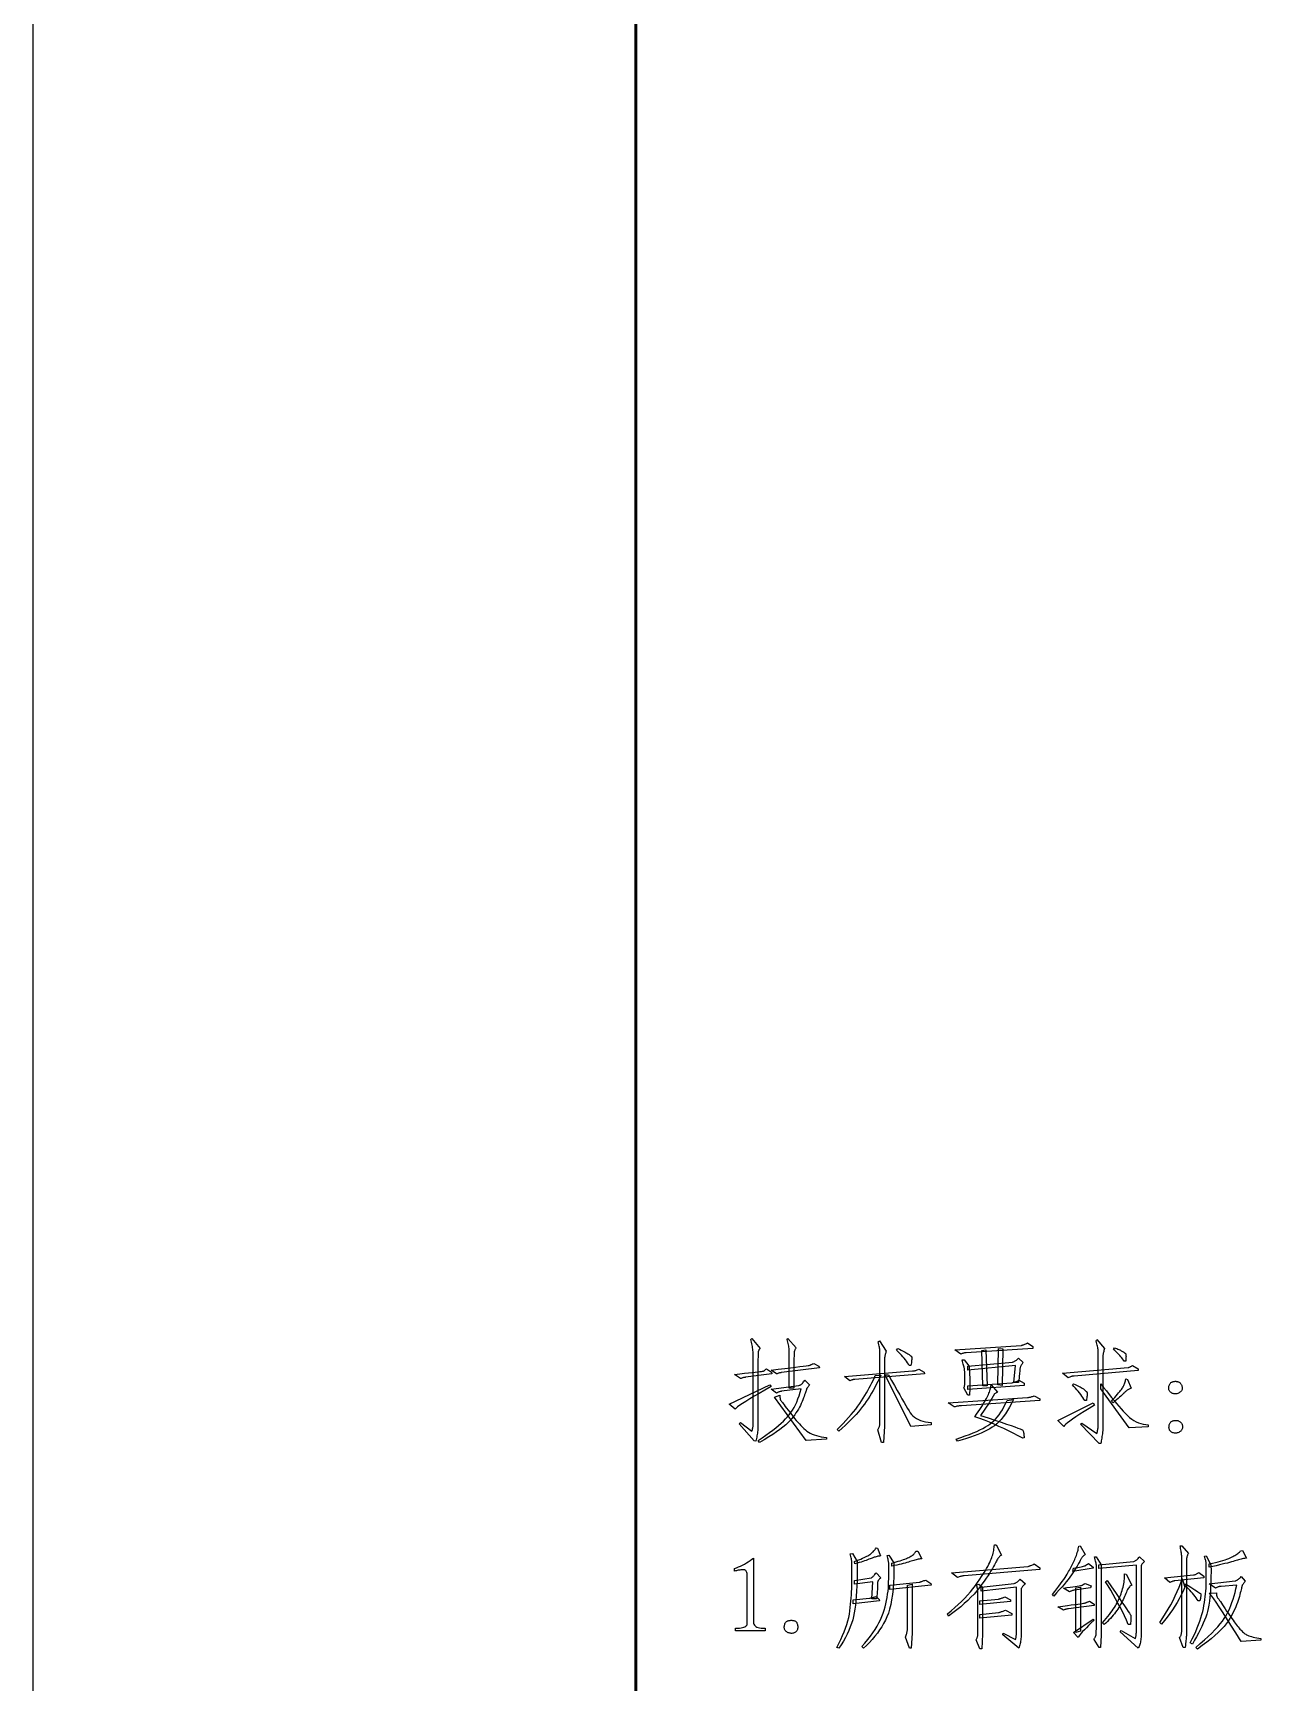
# Model space of a CAD drawing. Extents: x 0 to 420, y 0 to 297.
# Drawn here: x 0 to 50.9, y 66.5 to 134.9 of the extents above; entities that cross this region are included whole.
import ezdxf

# ---------------------------------------------------------------- set-up
doc = ezdxf.new("R2010")
doc.units = 0

msp = doc.modelspace()

# ---------------------------------------------------------------- linework, layer by layer
at = {"color": 7, "lineweight": 25}
msp.add_line((0, 297), (0, 0), dxfattribs=at)
at = {"color": 7, "lineweight": 50}
msp.add_line((25, 292), (25, 5), dxfattribs=at)
at = {"color": 7, "lineweight": 25}
for points in [[(29.29, 77.169), (29.342, 77.222), (29.817, 76.87), (29.827, 76.902), (29.836, 76.934), (29.844, 76.967), (29.851, 77), (29.857, 77.033), (29.861, 77.067), (29.865, 77.101), (29.868, 77.135), (29.869, 77.169), (29.87, 77.204), (29.87, 80.105), (29.866, 80.161), (29.86, 80.217), (29.853, 80.274), (29.844, 80.33), (29.835, 80.386), (29.823, 80.442), (29.811, 80.499), (29.797, 80.555), (29.781, 80.611), (29.764, 80.667), (29.817, 80.72), (30.151, 80.298), (30.138, 80.284), (30.125, 80.269), (30.114, 80.254), (30.105, 80.238), (30.096, 80.221), (30.089, 80.204), (30.083, 80.187), (30.078, 80.169), (30.074, 80.15), (30.072, 80.131), (30.07, 80.083), (30.069, 79.975), (30.067, 79.81), (30.066, 79.586), (30.065, 79.303), (30.065, 78.962), (30.064, 78.562), (30.063, 78.103), (30.063, 77.586), (30.063, 77.011), (30.059, 76.955), (30.054, 76.899), (30.048, 76.842), (30.041, 76.786), (30.032, 76.73), (30.023, 76.674), (30.013, 76.617), (30.001, 76.561), (29.989, 76.505), (29.975, 76.449), (29.905, 76.466)], [(31.364, 78.646), (31.364, 80.158), (31.363, 80.204), (31.36, 80.251), (31.356, 80.299), (31.35, 80.349), (31.342, 80.399), (31.332, 80.451), (31.321, 80.503), (31.308, 80.557), (31.293, 80.612), (31.276, 80.667), (31.311, 80.72), (31.645, 80.333), (31.632, 80.309), (31.62, 80.287), (31.609, 80.265), (31.599, 80.245), (31.59, 80.226), (31.583, 80.208), (31.577, 80.191), (31.572, 80.176), (31.568, 80.162), (31.566, 80.149), (31.564, 80.123), (31.563, 80.069), (31.562, 79.988), (31.56, 79.879), (31.559, 79.742), (31.559, 79.578), (31.558, 79.386), (31.558, 79.167), (31.557, 78.92), (31.557, 78.646)], [(35.126, 78.716), (35.126, 78.974), (35.126, 79.207), (35.126, 79.414), (35.126, 79.596), (35.126, 79.753), (35.126, 79.885), (35.126, 79.991), (35.126, 80.072), (35.126, 80.127), (35.126, 80.158), (35.125, 80.178), (35.123, 80.203), (35.119, 80.232), (35.114, 80.267), (35.108, 80.307), (35.1, 80.352), (35.091, 80.401), (35.081, 80.456), (35.069, 80.515), (35.055, 80.579), (35.108, 80.615), (35.389, 80.193), (35.376, 80.155), (35.364, 80.119), (35.353, 80.085), (35.344, 80.053), (35.337, 80.023), (35.33, 79.995), (35.325, 79.969), (35.322, 79.945), (35.32, 79.923), (35.319, 79.903), (35.319, 79.857), (35.319, 79.759), (35.319, 79.608), (35.319, 79.405), (35.319, 79.149), (35.319, 78.841), (35.319, 78.48), (35.319, 78.066), (35.319, 77.6), (35.319, 77.081), (35.266, 76.396), (35.196, 76.396), (35.038, 76.923), (35.054, 76.951), (35.069, 76.98), (35.083, 77.008), (35.094, 77.037), (35.104, 77.066), (35.112, 77.095), (35.118, 77.124), (35.122, 77.154), (35.125, 77.183), (35.126, 77.213), (35.126, 77.255), (35.126, 77.321), (35.126, 77.411), (35.126, 77.525), (35.126, 77.664), (35.126, 77.826), (35.126, 78.012), (35.126, 78.223), (35.126, 78.457)], [(35.811, 80.228), (35.864, 80.298), (35.935, 80.264), (36.001, 80.232), (36.061, 80.202), (36.116, 80.174), (36.165, 80.149), (36.209, 80.125), (36.247, 80.104), (36.28, 80.084), (36.308, 80.067), (36.33, 80.052), (36.348, 80.038), (36.365, 80.025), (36.381, 80.013), (36.394, 80.001), (36.407, 79.991), (36.417, 79.98), (36.426, 79.971), (36.434, 79.962), (36.44, 79.954), (36.444, 79.947), (36.447, 79.937), (36.448, 79.921), (36.448, 79.9), (36.447, 79.873), (36.444, 79.841), (36.44, 79.803), (36.434, 79.76), (36.427, 79.71), (36.419, 79.655), (36.409, 79.595), (36.339, 79.595), (36.308, 79.652), (36.272, 79.71), (36.232, 79.77), (36.187, 79.831), (36.136, 79.894), (36.081, 79.958), (36.021, 80.023), (35.956, 80.09), (35.886, 80.158)], [(40.979, 80.421), (40.994, 80.425), (41.012, 80.431), (41.032, 80.438), (41.055, 80.447), (41.08, 80.456), (41.108, 80.468), (41.138, 80.48), (41.17, 80.494), (41.205, 80.51), (41.243, 80.527), (41.471, 80.386), (41.471, 80.298), (38.694, 80.122), (38.679, 80.122), (38.663, 80.12), (38.645, 80.118), (38.627, 80.114), (38.606, 80.109), (38.584, 80.103), (38.561, 80.097), (38.537, 80.089), (38.51, 80.08), (38.483, 80.07), (38.237, 80.245)], [(39.52, 80.245), (39.573, 78.751), (39.397, 78.751), (39.344, 80.21)], [(40.012, 78.786), (40.048, 80.298), (40.223, 80.281), (40.188, 78.769)], [(43.44, 77.152), (43.493, 77.204), (44.126, 76.765), (44.136, 76.807), (44.145, 76.849), (44.153, 76.89), (44.159, 76.931), (44.165, 76.971), (44.17, 77.012), (44.174, 77.052), (44.176, 77.091), (44.178, 77.13), (44.178, 77.169), (44.178, 80.158), (44.178, 80.187), (44.175, 80.221), (44.17, 80.258), (44.164, 80.298), (44.156, 80.342), (44.147, 80.39), (44.135, 80.441), (44.122, 80.495), (44.107, 80.553), (44.09, 80.615), (44.126, 80.667), (44.442, 80.298), (44.429, 80.254), (44.417, 80.213), (44.406, 80.174), (44.397, 80.139), (44.389, 80.107), (44.383, 80.078), (44.378, 80.051), (44.375, 80.028), (44.372, 80.008), (44.372, 79.991), (44.372, 79.946), (44.372, 79.844), (44.372, 79.684), (44.372, 79.467), (44.372, 79.193), (44.372, 78.861), (44.372, 78.472), (44.372, 78.025), (44.372, 77.52), (44.372, 76.958), (44.365, 76.892), (44.357, 76.828), (44.349, 76.764), (44.341, 76.702), (44.332, 76.642), (44.323, 76.583), (44.314, 76.525), (44.304, 76.469), (44.294, 76.414), (44.284, 76.361), (44.214, 76.361)], [(45.251, 79.771), (45.221, 79.817), (45.188, 79.864), (45.152, 79.911), (45.113, 79.959), (45.07, 80.008), (45.025, 80.058), (44.976, 80.108), (44.924, 80.159), (44.869, 80.211), (44.811, 80.263), (44.846, 80.333), (44.897, 80.313), (44.945, 80.293), (44.99, 80.274), (45.031, 80.256), (45.068, 80.239), (45.103, 80.223), (45.134, 80.207), (45.161, 80.193), (45.186, 80.179), (45.207, 80.166), (45.225, 80.154), (45.242, 80.143), (45.258, 80.132), (45.271, 80.121), (45.284, 80.111), (45.294, 80.102), (45.303, 80.093), (45.311, 80.085), (45.317, 80.077), (45.321, 80.07), (45.324, 80.06), (45.327, 80.046), (45.328, 80.028), (45.329, 80.005), (45.33, 79.977), (45.329, 79.945), (45.328, 79.908), (45.327, 79.867), (45.324, 79.821), (45.321, 79.771)], [(29.096, 79.226), (29.311, 79.249), (29.503, 79.271), (29.675, 79.289), (29.825, 79.306), (29.953, 79.32), (30.06, 79.332), (30.146, 79.342), (30.21, 79.35), (30.253, 79.355), (30.274, 79.358), (30.285, 79.36), (30.297, 79.364), (30.309, 79.37), (30.322, 79.377), (30.336, 79.386), (30.35, 79.397), (30.365, 79.409), (30.381, 79.422), (30.397, 79.438), (30.415, 79.454), (30.626, 79.314), (30.643, 79.243), (29.553, 79.103), (29.539, 79.102), (29.522, 79.101), (29.505, 79.098), (29.486, 79.094), (29.465, 79.09), (29.444, 79.084), (29.42, 79.077), (29.396, 79.069), (29.37, 79.06), (29.342, 79.05)], [(30.608, 79.402), (30.909, 79.438), (31.179, 79.472), (31.417, 79.501), (31.625, 79.527), (31.801, 79.549), (31.946, 79.567), (32.061, 79.582), (32.144, 79.593), (32.196, 79.6), (32.216, 79.604), (32.223, 79.606), (32.232, 79.61), (32.243, 79.615), (32.256, 79.621), (32.271, 79.628), (32.289, 79.637), (32.309, 79.646), (32.332, 79.657), (32.356, 79.669), (32.383, 79.683), (32.594, 79.56), (32.612, 79.49), (31.048, 79.296), (31.033, 79.296), (31.017, 79.294), (30.999, 79.291), (30.98, 79.288), (30.96, 79.283), (30.938, 79.277), (30.915, 79.27), (30.89, 79.262), (30.864, 79.253), (30.837, 79.243)], [(36.954, 79.314), (36.971, 79.243), (34.089, 79.015), (34.074, 79.014), (34.058, 79.013), (34.04, 79.01), (34.021, 79.007), (34.001, 79.002), (33.979, 78.996), (33.956, 78.989), (33.931, 78.981), (33.905, 78.972), (33.878, 78.962), (33.649, 79.138), (36.479, 79.367), (36.494, 79.367), (36.512, 79.369), (36.532, 79.373), (36.555, 79.378), (36.58, 79.384), (36.608, 79.392), (36.638, 79.401), (36.67, 79.412), (36.705, 79.423), (36.743, 79.437)], [(38.835, 78.365), (38.764, 78.365), (38.606, 78.663), (38.616, 78.691), (38.625, 78.718), (38.632, 78.743), (38.638, 78.767), (38.643, 78.791), (38.647, 78.813), (38.65, 78.834), (38.651, 78.855), (38.651, 78.874), (38.65, 78.892), (38.648, 78.911), (38.647, 78.932), (38.646, 78.955), (38.644, 78.98), (38.643, 79.008), (38.643, 79.038), (38.642, 79.071), (38.642, 79.106), (38.641, 79.143), (38.641, 79.182), (38.641, 79.221), (38.641, 79.257), (38.64, 79.29), (38.64, 79.32), (38.639, 79.347), (38.638, 79.371), (38.637, 79.392), (38.636, 79.41), (38.634, 79.425), (38.632, 79.437), (38.63, 79.45), (38.626, 79.469), (38.62, 79.494), (38.613, 79.524), (38.604, 79.56), (38.593, 79.601), (38.581, 79.648), (38.568, 79.701), (38.553, 79.76), (38.536, 79.824), (38.624, 79.824), (38.817, 79.577), (38.82, 79.543), (38.823, 79.512), (38.826, 79.482), (38.828, 79.455), (38.83, 79.43), (38.832, 79.408), (38.833, 79.387), (38.834, 79.369), (38.834, 79.354), (38.835, 79.34), (38.835, 79.326), (38.835, 79.31), (38.836, 79.29), (38.837, 79.267), (38.839, 79.241), (38.841, 79.213), (38.843, 79.181), (38.846, 79.146), (38.849, 79.108), (38.852, 79.068), (38.855, 79.023), (38.857, 78.972), (38.858, 78.916), (38.858, 78.854), (38.857, 78.786), (38.854, 78.713), (38.851, 78.635), (38.847, 78.55), (38.841, 78.46)], [(40.628, 79.736), (40.646, 79.74), (40.666, 79.748), (40.687, 79.757), (40.709, 79.769), (40.733, 79.784), (40.758, 79.801), (40.785, 79.821), (40.813, 79.843), (40.843, 79.867), (40.874, 79.894), (41.067, 79.718), (41.044, 79.687), (41.022, 79.658), (41.004, 79.63), (40.987, 79.604), (40.973, 79.58), (40.961, 79.557), (40.951, 79.535), (40.943, 79.516), (40.938, 79.497), (40.935, 79.481), (40.933, 79.461), (40.93, 79.432), (40.926, 79.395), (40.921, 79.349), (40.915, 79.294), (40.909, 79.231), (40.901, 79.159), (40.893, 79.079), (40.884, 78.99), (40.874, 78.892), (40.68, 78.892), (40.751, 79.595), (38.764, 79.402), (38.764, 79.56)], [(42.93, 79.085), (42.702, 79.279), (45.426, 79.507), (45.438, 79.511), (45.45, 79.516), (45.464, 79.522), (45.48, 79.53), (45.497, 79.538), (45.515, 79.547), (45.535, 79.558), (45.556, 79.569), (45.578, 79.581), (45.602, 79.595), (45.831, 79.454), (45.831, 79.384), (43.176, 79.156), (43.161, 79.155), (43.144, 79.153), (43.125, 79.149), (43.103, 79.144), (43.08, 79.138), (43.054, 79.13), (43.026, 79.121), (42.996, 79.111), (42.964, 79.099)], [(29.114, 77.784), (28.868, 77.995), (30.555, 78.786), (30.608, 78.716), (30.353, 78.571), (30.121, 78.437), (29.913, 78.315), (29.728, 78.204), (29.567, 78.105), (29.429, 78.018), (29.315, 77.942), (29.224, 77.878), (29.157, 77.825)], [(31.926, 78.171), (31.897, 78.094), (31.863, 78.016), (31.826, 77.938), (31.786, 77.86), (31.742, 77.782), (31.694, 77.704), (31.643, 77.625), (31.589, 77.547), (31.531, 77.468), (31.469, 77.389), (31.399, 77.308), (31.315, 77.223), (31.216, 77.133), (31.104, 77.04), (30.977, 76.943), (30.837, 76.842), (30.682, 76.736), (30.513, 76.627), (30.33, 76.513), (30.133, 76.396), (30.081, 76.484), (30.245, 76.595), (30.399, 76.703), (30.544, 76.808), (30.68, 76.91), (30.806, 77.009), (30.922, 77.105), (31.029, 77.198), (31.127, 77.288), (31.215, 77.375), (31.294, 77.459), (31.366, 77.545), (31.434, 77.638), (31.499, 77.738), (31.561, 77.845), (31.619, 77.958), (31.673, 78.078), (31.724, 78.206), (31.772, 78.34), (31.816, 78.48), (31.856, 78.628), (31.048, 78.523), (31.026, 78.519), (31.005, 78.514), (30.984, 78.509), (30.963, 78.503), (30.942, 78.496), (30.921, 78.489), (30.9, 78.481), (30.879, 78.472), (30.858, 78.463), (30.837, 78.452), (30.608, 78.611), (31.768, 78.769), (31.79, 78.774), (31.812, 78.783), (31.835, 78.795), (31.858, 78.811), (31.882, 78.83), (31.907, 78.853), (31.933, 78.88), (31.959, 78.909), (31.987, 78.943), (32.014, 78.98), (32.208, 78.786), (32.184, 78.759), (32.163, 78.734), (32.144, 78.711), (32.128, 78.689), (32.113, 78.67), (32.101, 78.652), (32.091, 78.637), (32.084, 78.623), (32.079, 78.612), (32.076, 78.602), (32.073, 78.59), (32.067, 78.571), (32.059, 78.545), (32.048, 78.512), (32.034, 78.472), (32.018, 78.426), (31.999, 78.372), (31.977, 78.312), (31.953, 78.245)], [(35.161, 79.191), (35.1, 79.059), (35.038, 78.929), (34.974, 78.803), (34.909, 78.679), (34.842, 78.558), (34.774, 78.44), (34.704, 78.324), (34.632, 78.212), (34.559, 78.102), (34.484, 77.995), (34.405, 77.889), (34.321, 77.782), (34.23, 77.673), (34.132, 77.562), (34.029, 77.45), (33.92, 77.337), (33.804, 77.223), (33.682, 77.107), (33.555, 76.989), (33.421, 76.87), (33.35, 76.941), (33.477, 77.066), (33.599, 77.191), (33.714, 77.313), (33.824, 77.434), (33.928, 77.554), (34.026, 77.672), (34.119, 77.788), (34.205, 77.903), (34.286, 78.016), (34.361, 78.127), (34.432, 78.237), (34.499, 78.346), (34.564, 78.454), (34.625, 78.56), (34.684, 78.666), (34.74, 78.77), (34.792, 78.872), (34.842, 78.974), (34.889, 79.074), (34.932, 79.173)], [(37.253, 77.222), (37.253, 77.134), (36.409, 77.064), (35.337, 79.208), (35.477, 79.208), (35.606, 78.974), (35.727, 78.757), (35.839, 78.557), (35.943, 78.374), (36.038, 78.209), (36.124, 78.06), (36.201, 77.928), (36.27, 77.813), (36.331, 77.716), (36.382, 77.635), (36.434, 77.566), (36.493, 77.503), (36.56, 77.447), (36.636, 77.396), (36.719, 77.352), (36.81, 77.313), (36.909, 77.281), (37.015, 77.255), (37.13, 77.236)], [(40.891, 78.98), (41.102, 78.857), (41.102, 78.769), (38.764, 78.593), (38.764, 78.751), (40.592, 78.874), (40.611, 78.879), (40.633, 78.884), (40.656, 78.891), (40.682, 78.9), (40.711, 78.909), (40.742, 78.921), (40.776, 78.933), (40.812, 78.947), (40.85, 78.963)], [(39.292, 77.521), (39.61, 77.417), (39.896, 77.323), (40.15, 77.238), (40.372, 77.164), (40.562, 77.099), (40.72, 77.044), (40.846, 76.999), (40.94, 76.964), (41.002, 76.939), (41.032, 76.923), (41.045, 76.91), (41.057, 76.893), (41.068, 76.871), (41.077, 76.844), (41.085, 76.813), (41.091, 76.778), (41.096, 76.737), (41.099, 76.693), (41.102, 76.643), (41.102, 76.589), (41.049, 76.572), (40.852, 76.679), (40.655, 76.782), (40.457, 76.881), (40.259, 76.977), (40.061, 77.068), (39.862, 77.156), (39.663, 77.24), (39.463, 77.32), (39.263, 77.396), (39.063, 77.468), (39.135, 77.571), (39.202, 77.669), (39.264, 77.762), (39.322, 77.851), (39.375, 77.934), (39.424, 78.012), (39.468, 78.086), (39.508, 78.154), (39.542, 78.218), (39.573, 78.277), (39.6, 78.332), (39.624, 78.387), (39.646, 78.441), (39.666, 78.493), (39.683, 78.545), (39.697, 78.595), (39.709, 78.645), (39.719, 78.693), (39.726, 78.74), (39.731, 78.786), (39.995, 78.488), (39.872, 78.417), (39.818, 78.323), (39.764, 78.23), (39.709, 78.137), (39.652, 78.046), (39.595, 77.956), (39.536, 77.867), (39.477, 77.779), (39.416, 77.692), (39.354, 77.606)], [(43.59, 78.602), (43.608, 78.586), (43.625, 78.572), (43.641, 78.558), (43.656, 78.544), (43.669, 78.532), (43.68, 78.52), (43.69, 78.508), (43.699, 78.498), (43.707, 78.488), (43.713, 78.479), (43.717, 78.467), (43.72, 78.451), (43.721, 78.43), (43.721, 78.403), (43.719, 78.371), (43.716, 78.334), (43.711, 78.292), (43.704, 78.245), (43.696, 78.193), (43.686, 78.136), (43.616, 78.136), (43.579, 78.199), (43.539, 78.263), (43.496, 78.327), (43.45, 78.392), (43.401, 78.457), (43.348, 78.522), (43.292, 78.588), (43.233, 78.654), (43.171, 78.72), (43.106, 78.786), (43.159, 78.839), (43.223, 78.808), (43.283, 78.779), (43.338, 78.751), (43.388, 78.725), (43.434, 78.701), (43.474, 78.678), (43.51, 78.656), (43.541, 78.637), (43.568, 78.618)], [(44.284, 78.839), (44.402, 78.684), (44.516, 78.536), (44.627, 78.395), (44.734, 78.261), (44.838, 78.134), (44.938, 78.013), (45.034, 77.9), (45.128, 77.793), (45.217, 77.693), (45.303, 77.6), (45.389, 77.515), (45.476, 77.438), (45.566, 77.37), (45.658, 77.31), (45.752, 77.259), (45.848, 77.217), (45.946, 77.183), (46.046, 77.158), (46.148, 77.142), (46.253, 77.134), (46.253, 77.046), (45.462, 77.011), (44.284, 78.628)], [(44.794, 78.048), (44.723, 78.118), (44.794, 78.197), (44.86, 78.27), (44.92, 78.338), (44.975, 78.401), (45.024, 78.459), (45.068, 78.512), (45.107, 78.56), (45.14, 78.602), (45.167, 78.64), (45.189, 78.672), (45.208, 78.703), (45.225, 78.734), (45.242, 78.767), (45.257, 78.802), (45.27, 78.837), (45.283, 78.874), (45.294, 78.911), (45.304, 78.951), (45.313, 78.991), (45.321, 79.033), (45.391, 79.015), (45.549, 78.646), (45.518, 78.635), (45.488, 78.623), (45.459, 78.609), (45.431, 78.595), (45.404, 78.58), (45.379, 78.564), (45.354, 78.546), (45.33, 78.528), (45.307, 78.508), (45.286, 78.488), (45.262, 78.464), (45.232, 78.436), (45.197, 78.404), (45.156, 78.367), (45.11, 78.325), (45.058, 78.279), (45, 78.228), (44.937, 78.173), (44.868, 78.113)], [(47.263, 78.918), (47.29, 78.926), (47.315, 78.932), (47.341, 78.936), (47.366, 78.938), (47.391, 78.938), (47.415, 78.936), (47.439, 78.932), (47.463, 78.927), (47.486, 78.919), (47.509, 78.909), (47.531, 78.898), (47.552, 78.885), (47.571, 78.869), (47.588, 78.852), (47.604, 78.833), (47.618, 78.811), (47.631, 78.788), (47.642, 78.763), (47.651, 78.736), (47.659, 78.707), (47.664, 78.678), (47.665, 78.65), (47.663, 78.622), (47.656, 78.596), (47.646, 78.571), (47.631, 78.547), (47.613, 78.524), (47.591, 78.502), (47.566, 78.481), (47.536, 78.461), (47.504, 78.444), (47.473, 78.43), (47.442, 78.42), (47.411, 78.413), (47.38, 78.411), (47.349, 78.412), (47.319, 78.416), (47.288, 78.425), (47.258, 78.437), (47.228, 78.452), (47.2, 78.471), (47.175, 78.491), (47.154, 78.512), (47.137, 78.535), (47.123, 78.56), (47.112, 78.586), (47.105, 78.614), (47.102, 78.644), (47.102, 78.675), (47.105, 78.707), (47.111, 78.739), (47.12, 78.769), (47.13, 78.796), (47.143, 78.821), (47.158, 78.844), (47.175, 78.863), (47.194, 78.881), (47.215, 78.896), (47.238, 78.908)], [(32.911, 76.607), (32.911, 76.536), (32.067, 76.484), (30.749, 78.277), (30.977, 78.365), (30.977, 78.331), (30.978, 78.3), (30.98, 78.272), (30.981, 78.246), (30.984, 78.224), (30.987, 78.204), (30.99, 78.187), (30.994, 78.173), (30.999, 78.162), (31.004, 78.154), (31.012, 78.142), (31.027, 78.122), (31.049, 78.094), (31.077, 78.057), (31.111, 78.011), (31.152, 77.956), (31.2, 77.893), (31.254, 77.822), (31.314, 77.742), (31.382, 77.653), (31.451, 77.562), (31.52, 77.474), (31.588, 77.391), (31.654, 77.312), (31.72, 77.237), (31.784, 77.166), (31.848, 77.1), (31.91, 77.037), (31.972, 76.978), (32.032, 76.923), (32.094, 76.873), (32.163, 76.826), (32.237, 76.784), (32.316, 76.746), (32.401, 76.712), (32.492, 76.683), (32.588, 76.657), (32.69, 76.636), (32.798, 76.619)], [(41.524, 78.329), (41.753, 78.206), (41.753, 78.136), (38.501, 77.925), (38.482, 77.925), (38.461, 77.923), (38.437, 77.92), (38.411, 77.917), (38.382, 77.912), (38.351, 77.906), (38.317, 77.899), (38.281, 77.891), (38.243, 77.882), (38.202, 77.872), (37.956, 78.048), (41.243, 78.259), (41.265, 78.263), (41.288, 78.268), (41.312, 78.273), (41.338, 78.279), (41.366, 78.285), (41.395, 78.293), (41.425, 78.301), (41.457, 78.31), (41.49, 78.319)], [(39.784, 77.029), (39.684, 76.969), (39.574, 76.91), (39.455, 76.851), (39.325, 76.792), (39.186, 76.734), (39.037, 76.676), (38.878, 76.619), (38.709, 76.562), (38.531, 76.505), (38.342, 76.449), (38.29, 76.536), (38.484, 76.603), (38.666, 76.668), (38.836, 76.733), (38.994, 76.797), (39.14, 76.859), (39.274, 76.921), (39.395, 76.982), (39.505, 77.043), (39.602, 77.102), (39.687, 77.16), (39.765, 77.222), (39.842, 77.292), (39.917, 77.37), (39.991, 77.456), (40.063, 77.549), (40.133, 77.651), (40.202, 77.76), (40.269, 77.878), (40.335, 78.003), (40.399, 78.136), (40.663, 78.189), (40.581, 78.022), (40.498, 77.867), (40.414, 77.723), (40.328, 77.59), (40.241, 77.468), (40.152, 77.358), (40.062, 77.259), (39.971, 77.171), (39.878, 77.094)], [(44.02, 77.943), (43.796, 77.807), (43.593, 77.683), (43.412, 77.568), (43.252, 77.465), (43.115, 77.371), (42.999, 77.289), (42.905, 77.217), (42.833, 77.155), (42.783, 77.104), (42.755, 77.064), (42.508, 77.31), (43.967, 78.048)], [(47.246, 76.818), (47.218, 76.833), (47.193, 76.85), (47.171, 76.869), (47.153, 76.891), (47.138, 76.914), (47.127, 76.94), (47.118, 76.968), (47.114, 76.998), (47.112, 77.03), (47.114, 77.064), (47.119, 77.098), (47.126, 77.129), (47.135, 77.158), (47.146, 77.185), (47.16, 77.209), (47.176, 77.23), (47.195, 77.25), (47.215, 77.266), (47.238, 77.281), (47.263, 77.292), (47.29, 77.302), (47.316, 77.309), (47.342, 77.314), (47.369, 77.316), (47.395, 77.316), (47.422, 77.314), (47.448, 77.31), (47.474, 77.304), (47.501, 77.295), (47.527, 77.284), (47.552, 77.27), (47.575, 77.255), (47.596, 77.239), (47.614, 77.22), (47.63, 77.2), (47.644, 77.178), (47.656, 77.154), (47.665, 77.129), (47.672, 77.102), (47.676, 77.073), (47.678, 77.043), (47.677, 77.015), (47.672, 76.988), (47.664, 76.963), (47.652, 76.939), (47.637, 76.915), (47.619, 76.894), (47.598, 76.873), (47.573, 76.853), (47.545, 76.835), (47.515, 76.819), (47.485, 76.806), (47.455, 76.797), (47.425, 76.79), (47.395, 76.787), (47.365, 76.787), (47.335, 76.79), (47.306, 76.796), (47.276, 76.805)], [(34.704, 71.745), (34.735, 71.767), (34.765, 71.79), (34.794, 71.815), (34.822, 71.841), (34.849, 71.868), (34.875, 71.897), (34.899, 71.928), (34.923, 71.959), (34.946, 71.992), (34.967, 72.027), (35.02, 72.009), (35.143, 71.693), (35.111, 71.688), (35.077, 71.683), (35.043, 71.676), (35.007, 71.667), (34.97, 71.658), (34.931, 71.646), (34.892, 71.634), (34.851, 71.62), (34.809, 71.604), (34.765, 71.587), (34.719, 71.569), (34.668, 71.55), (34.612, 71.53), (34.552, 71.508), (34.486, 71.486), (34.416, 71.463), (34.341, 71.438), (34.262, 71.413), (34.178, 71.386), (34.089, 71.359), (34.071, 71.464), (34.163, 71.499), (34.248, 71.532), (34.327, 71.563), (34.4, 71.594), (34.466, 71.622), (34.527, 71.65), (34.58, 71.676), (34.628, 71.7), (34.669, 71.724)], [(35.618, 71.271), (35.618, 71.394), (35.71, 71.418), (35.798, 71.443), (35.88, 71.467), (35.958, 71.491), (36.031, 71.515), (36.099, 71.538), (36.162, 71.562), (36.22, 71.585), (36.273, 71.608), (36.321, 71.631), (36.365, 71.654), (36.406, 71.678), (36.444, 71.702), (36.478, 71.727), (36.51, 71.752), (36.538, 71.778), (36.563, 71.804), (36.585, 71.831), (36.604, 71.858), (36.62, 71.886), (36.69, 71.886), (36.866, 71.57), (36.83, 71.569), (36.792, 71.566), (36.752, 71.561), (36.711, 71.554), (36.668, 71.545), (36.623, 71.535), (36.577, 71.522), (36.528, 71.508), (36.478, 71.491), (36.426, 71.473), (36.371, 71.454), (36.31, 71.434), (36.243, 71.414), (36.17, 71.394), (36.092, 71.374), (36.009, 71.354), (35.919, 71.333), (35.825, 71.313), (35.724, 71.292)], [(37.921, 69.284), (38.079, 69.415), (38.23, 69.545), (38.373, 69.675), (38.51, 69.806), (38.639, 69.937), (38.761, 70.068), (38.876, 70.199), (38.984, 70.331), (39.084, 70.462), (39.177, 70.594), (39.264, 70.722), (39.343, 70.844), (39.416, 70.958), (39.483, 71.065), (39.542, 71.165), (39.595, 71.258), (39.641, 71.345), (39.681, 71.424), (39.714, 71.496), (39.74, 71.561), (39.762, 71.622), (39.782, 71.683), (39.8, 71.743), (39.816, 71.803), (39.83, 71.862), (39.842, 71.92), (39.852, 71.979), (39.861, 72.036), (39.867, 72.093), (39.872, 72.15), (39.942, 72.15), (40.171, 71.728), (40.143, 71.712), (40.116, 71.693), (40.09, 71.671), (40.065, 71.646), (40.041, 71.618), (40.018, 71.587), (39.995, 71.552), (39.974, 71.514), (39.953, 71.473), (39.933, 71.429), (39.91, 71.379), (39.879, 71.319), (39.84, 71.251), (39.794, 71.173), (39.74, 71.086), (39.678, 70.99), (39.608, 70.885), (39.531, 70.771), (39.446, 70.647), (39.353, 70.515), (39.252, 70.378), (39.143, 70.243), (39.026, 70.108), (38.9, 69.975), (38.767, 69.843), (38.624, 69.711), (38.474, 69.581), (38.315, 69.452), (38.148, 69.324), (37.973, 69.197)], [(43.176, 71.069), (43.127, 70.99), (43.07, 70.906), (43.005, 70.816), (42.932, 70.72), (42.851, 70.618), (42.763, 70.511), (42.667, 70.397), (42.563, 70.278), (42.452, 70.153), (42.333, 70.023), (42.28, 70.093), (42.375, 70.216), (42.463, 70.331), (42.544, 70.44), (42.619, 70.54), (42.686, 70.634), (42.747, 70.72), (42.801, 70.798), (42.848, 70.869), (42.888, 70.933), (42.922, 70.99), (42.951, 71.043), (42.981, 71.096), (43.01, 71.15), (43.038, 71.205), (43.067, 71.26), (43.095, 71.315), (43.122, 71.372), (43.149, 71.428), (43.176, 71.486), (43.203, 71.543), (43.228, 71.601), (43.252, 71.658), (43.273, 71.715), (43.293, 71.771), (43.31, 71.827), (43.326, 71.882), (43.34, 71.936), (43.352, 71.99), (43.362, 72.044), (43.37, 72.097), (43.423, 72.115), (43.633, 71.745), (43.61, 71.728), (43.587, 71.71), (43.566, 71.691), (43.546, 71.672), (43.528, 71.653), (43.511, 71.634), (43.496, 71.614), (43.482, 71.594), (43.469, 71.573), (43.458, 71.552), (43.445, 71.528), (43.43, 71.499), (43.41, 71.464), (43.387, 71.424), (43.361, 71.378), (43.331, 71.327), (43.298, 71.271), (43.261, 71.209), (43.22, 71.142)], [(47.641, 68.546), (47.641, 69.119), (47.641, 69.633), (47.641, 70.09), (47.641, 70.49), (47.641, 70.831), (47.641, 71.115), (47.641, 71.342), (47.641, 71.511), (47.641, 71.622), (47.641, 71.675), (47.641, 71.702), (47.638, 71.732), (47.635, 71.766), (47.63, 71.804), (47.624, 71.846), (47.616, 71.892), (47.607, 71.942), (47.596, 71.996), (47.584, 72.053), (47.571, 72.115), (47.641, 72.115), (47.923, 71.798), (47.909, 71.777), (47.897, 71.756), (47.886, 71.736), (47.876, 71.715), (47.868, 71.695), (47.86, 71.675), (47.854, 71.655), (47.849, 71.635), (47.846, 71.615), (47.843, 71.596), (47.842, 71.563), (47.84, 71.502), (47.839, 71.414), (47.838, 71.298), (47.837, 71.154), (47.836, 70.983), (47.835, 70.785), (47.835, 70.558), (47.835, 70.304), (47.835, 70.023), (47.835, 69.741), (47.835, 69.487), (47.835, 69.259), (47.835, 69.059), (47.835, 68.887), (47.835, 68.741), (47.835, 68.623), (47.835, 68.532), (47.835, 68.468), (47.835, 68.432), (47.834, 68.406), (47.833, 68.374), (47.83, 68.336), (47.826, 68.291), (47.821, 68.241), (47.816, 68.184), (47.809, 68.121), (47.801, 68.052), (47.792, 67.977), (47.782, 67.896), (47.694, 67.896), (47.553, 68.3), (47.567, 68.318), (47.579, 68.338), (47.591, 68.359), (47.601, 68.382), (47.611, 68.406), (47.619, 68.431), (47.626, 68.458), (47.632, 68.486), (47.637, 68.515)], [(48.784, 71.218), (48.784, 71.359), (48.913, 71.39), (49.035, 71.421), (49.147, 71.45), (49.252, 71.48), (49.349, 71.508), (49.437, 71.536), (49.517, 71.563), (49.588, 71.589), (49.652, 71.615), (49.707, 71.64), (49.756, 71.665), (49.803, 71.69), (49.848, 71.715), (49.89, 71.741), (49.929, 71.767), (49.965, 71.794), (49.999, 71.821), (50.03, 71.848), (50.059, 71.876), (50.085, 71.904), (50.155, 71.921), (50.331, 71.605), (50.288, 71.597), (50.244, 71.589), (50.198, 71.579), (50.151, 71.568), (50.102, 71.556), (50.052, 71.544), (50.001, 71.53), (49.948, 71.515), (49.894, 71.499), (49.839, 71.482), (49.777, 71.463), (49.706, 71.443), (49.625, 71.421), (49.535, 71.397), (49.434, 71.372), (49.324, 71.345), (49.204, 71.316), (49.074, 71.285), (48.934, 71.252)], [(29.624, 70.867), (29.622, 70.917), (29.617, 70.961), (29.609, 71), (29.597, 71.034), (29.582, 71.062), (29.564, 71.085), (29.542, 71.102), (29.517, 71.114), (29.488, 71.12), (29.457, 71.121), (29.423, 71.119), (29.389, 71.116), (29.354, 71.112), (29.319, 71.107), (29.283, 71.102), (29.247, 71.095), (29.21, 71.088), (29.173, 71.079), (29.135, 71.07), (29.096, 71.06), (29.096, 71.165), (29.18, 71.198), (29.263, 71.234), (29.345, 71.271), (29.425, 71.312), (29.505, 71.354), (29.584, 71.399), (29.661, 71.447), (29.738, 71.497), (29.813, 71.55), (29.887, 71.605), (29.887, 68.898), (29.898, 68.858), (29.918, 68.822), (29.945, 68.79), (29.98, 68.763), (30.024, 68.74), (30.075, 68.721), (30.135, 68.706), (30.202, 68.695), (30.278, 68.689), (30.362, 68.687), (30.362, 68.581), (29.132, 68.581), (29.132, 68.687), (29.219, 68.689), (29.297, 68.694), (29.368, 68.703), (29.43, 68.715), (29.483, 68.731), (29.528, 68.75), (29.565, 68.773), (29.593, 68.799), (29.612, 68.829), (29.624, 68.863)], [(34.176, 71.464), (34.178, 71.19), (34.177, 70.929), (34.174, 70.681), (34.167, 70.447), (34.157, 70.227), (34.144, 70.02), (34.128, 69.827), (34.109, 69.647), (34.087, 69.481), (34.062, 69.328), (34.032, 69.182), (33.994, 69.036), (33.949, 68.89), (33.896, 68.743), (33.836, 68.597), (33.768, 68.45), (33.692, 68.303), (33.609, 68.156), (33.519, 68.008), (33.421, 67.861), (33.333, 67.896), (33.42, 68.063), (33.501, 68.227), (33.574, 68.387), (33.639, 68.544), (33.697, 68.698), (33.748, 68.848), (33.792, 68.995), (33.828, 69.139), (33.856, 69.279), (33.878, 69.416), (33.894, 69.551), (33.909, 69.684), (33.922, 69.815), (33.934, 69.945), (33.944, 70.073), (33.951, 70.2), (33.958, 70.325), (33.962, 70.449), (33.965, 70.57), (33.965, 70.691), (33.965, 70.805), (33.965, 70.909), (33.965, 71.003), (33.965, 71.087), (33.965, 71.161), (33.965, 71.224), (33.965, 71.278), (33.965, 71.321), (33.965, 71.354), (33.965, 71.376), (33.965, 71.396), (33.963, 71.421), (33.959, 71.45), (33.954, 71.483), (33.948, 71.521), (33.94, 71.564), (33.931, 71.611), (33.92, 71.663), (33.909, 71.72), (33.895, 71.781), (33.983, 71.798)], [(35.257, 69.311), (35.299, 69.443), (35.337, 69.574), (35.37, 69.706), (35.4, 69.837), (35.424, 69.968), (35.445, 70.099), (35.462, 70.229), (35.474, 70.36), (35.482, 70.49), (35.486, 70.62), (35.488, 70.745), (35.489, 70.857), (35.49, 70.958), (35.492, 71.048), (35.493, 71.126), (35.493, 71.192), (35.494, 71.247), (35.494, 71.29), (35.495, 71.321), (35.495, 71.341), (35.494, 71.357), (35.492, 71.378), (35.488, 71.404), (35.484, 71.434), (35.477, 71.469), (35.469, 71.508), (35.46, 71.552), (35.45, 71.6), (35.438, 71.653), (35.424, 71.71), (35.495, 71.728), (35.706, 71.411), (35.706, 71.114), (35.7, 70.832), (35.687, 70.567), (35.668, 70.319), (35.642, 70.086), (35.61, 69.871), (35.571, 69.671), (35.526, 69.488), (35.474, 69.321), (35.416, 69.17), (35.351, 69.029), (35.278, 68.89), (35.199, 68.753), (35.112, 68.619), (35.018, 68.487), (34.917, 68.357), (34.808, 68.23), (34.693, 68.104), (34.57, 67.981), (34.44, 67.861), (34.37, 67.931), (34.499, 68.074), (34.619, 68.217), (34.73, 68.358), (34.832, 68.498), (34.926, 68.636), (35.01, 68.774), (35.085, 68.91), (35.152, 69.045), (35.209, 69.178)], [(38.342, 70.796), (38.096, 70.99), (41.26, 71.253), (41.276, 71.257), (41.293, 71.263), (41.314, 71.27), (41.336, 71.279), (41.361, 71.288), (41.389, 71.3), (41.419, 71.312), (41.452, 71.326), (41.487, 71.342), (41.524, 71.359), (41.753, 71.2), (41.753, 71.13), (38.624, 70.867), (38.605, 70.866), (38.584, 70.864), (38.561, 70.86), (38.537, 70.855), (38.509, 70.849), (38.48, 70.841), (38.449, 70.832), (38.416, 70.822), (38.38, 70.81)], [(43.967, 71.183), (43.124, 71.042), (43.159, 71.183), (43.249, 71.2), (43.331, 71.216), (43.403, 71.23), (43.467, 71.243), (43.521, 71.255), (43.567, 71.266), (43.604, 71.276), (43.631, 71.284), (43.65, 71.291), (43.66, 71.297), (43.666, 71.303), (43.673, 71.309), (43.681, 71.315), (43.691, 71.322), (43.702, 71.33), (43.714, 71.338), (43.727, 71.347), (43.741, 71.356), (43.757, 71.366), (43.774, 71.376), (43.967, 71.218)], [(44.108, 69.812), (44.108, 70.067), (44.108, 70.296), (44.108, 70.501), (44.108, 70.681), (44.108, 70.836), (44.108, 70.966), (44.108, 71.071), (44.108, 71.151), (44.108, 71.206), (44.108, 71.236), (44.107, 71.256), (44.105, 71.281), (44.1, 71.311), (44.094, 71.345), (44.086, 71.385), (44.076, 71.43), (44.065, 71.479), (44.052, 71.534), (44.037, 71.593), (44.02, 71.658), (44.09, 71.658), (44.301, 71.324), (44.301, 68.406), (44.266, 67.896), (44.214, 67.896), (44.003, 68.23), (44.016, 68.254), (44.029, 68.277), (44.04, 68.298), (44.05, 68.318), (44.06, 68.337), (44.068, 68.355), (44.075, 68.372), (44.081, 68.387), (44.086, 68.401), (44.09, 68.414), (44.094, 68.439), (44.097, 68.49), (44.099, 68.566), (44.102, 68.667), (44.104, 68.794), (44.105, 68.947), (44.106, 69.125), (44.107, 69.328), (44.108, 69.557)], [(45.128, 68.599), (45.708, 68.265), (45.718, 68.284), (45.727, 68.304), (45.735, 68.327), (45.741, 68.352), (45.747, 68.379), (45.752, 68.408), (45.756, 68.44), (45.758, 68.473), (45.76, 68.509), (45.76, 68.546), (45.76, 71.306), (44.196, 71.165), (44.196, 71.324), (45.637, 71.464), (45.659, 71.466), (45.681, 71.472), (45.704, 71.482), (45.727, 71.495), (45.752, 71.513), (45.777, 71.534), (45.802, 71.559), (45.829, 71.588), (45.856, 71.621), (45.883, 71.658), (46.094, 71.464), (46.068, 71.437), (46.044, 71.411), (46.023, 71.388), (46.004, 71.366), (45.989, 71.346), (45.976, 71.327), (45.966, 71.31), (45.959, 71.295), (45.955, 71.282), (45.954, 71.271), (45.954, 71.232), (45.954, 71.136), (45.954, 70.983), (45.954, 70.773), (45.954, 70.506), (45.954, 70.182), (45.954, 69.802), (45.954, 69.364), (45.954, 68.869), (45.954, 68.318), (45.949, 68.262), (45.943, 68.209), (45.935, 68.158), (45.926, 68.11), (45.914, 68.063), (45.901, 68.018), (45.886, 67.976), (45.869, 67.935), (45.851, 67.897), (45.831, 67.861), (45.092, 68.546)], [(48.714, 69.39), (48.679, 69.272), (48.638, 69.15), (48.59, 69.024), (48.536, 68.895), (48.476, 68.762), (48.41, 68.624), (48.337, 68.483), (48.258, 68.338), (48.172, 68.189), (48.081, 68.036), (47.993, 68.089), (48.074, 68.249), (48.15, 68.405), (48.219, 68.557), (48.283, 68.705), (48.34, 68.849), (48.392, 68.99), (48.437, 69.126), (48.477, 69.259), (48.51, 69.388), (48.538, 69.513), (48.561, 69.636), (48.582, 69.757), (48.601, 69.878), (48.617, 69.998), (48.63, 70.117), (48.641, 70.235), (48.65, 70.353), (48.656, 70.469), (48.66, 70.585), (48.661, 70.7), (48.661, 70.809), (48.661, 70.908), (48.661, 70.997), (48.661, 71.076), (48.661, 71.146), (48.661, 71.205), (48.661, 71.254), (48.661, 71.293), (48.661, 71.322), (48.661, 71.341), (48.66, 71.357), (48.658, 71.377), (48.654, 71.401), (48.65, 71.428), (48.643, 71.46), (48.635, 71.495), (48.626, 71.534), (48.616, 71.577), (48.604, 71.624), (48.59, 71.675), (48.661, 71.693), (48.854, 71.324), (48.856, 71.061), (48.854, 70.813), (48.849, 70.581), (48.84, 70.364), (48.828, 70.163), (48.812, 69.978), (48.793, 69.808), (48.77, 69.653), (48.743, 69.514)], [(34.071, 70.673), (34.757, 70.779), (34.771, 70.787), (34.787, 70.798), (34.805, 70.812), (34.824, 70.829), (34.844, 70.849), (34.866, 70.871), (34.889, 70.897), (34.914, 70.925), (34.94, 70.956), (34.967, 70.99), (35.161, 70.779), (35.134, 70.758), (35.111, 70.737), (35.09, 70.717), (35.072, 70.697), (35.058, 70.678), (35.046, 70.658), (35.037, 70.64), (35.031, 70.621), (35.029, 70.603), (35.029, 70.585), (35.03, 70.563), (35.03, 70.53), (35.029, 70.488), (35.026, 70.436), (35.022, 70.374), (35.017, 70.303), (35.011, 70.221), (35.004, 70.13), (34.995, 70.028), (34.985, 69.917), (34.792, 69.917), (34.827, 70.62), (34.071, 70.515)], [(35.53, 70.304), (35.53, 70.48), (36.76, 70.603), (36.776, 70.607), (36.793, 70.612), (36.814, 70.618), (36.836, 70.625), (36.861, 70.634), (36.889, 70.643), (36.919, 70.653), (36.952, 70.665), (36.987, 70.677), (37.024, 70.691), (37.235, 70.55), (37.253, 70.48)], [(36.462, 70.515), (36.462, 68.493), (36.426, 67.861), (36.356, 67.861), (36.18, 68.318), (36.197, 68.359), (36.212, 68.399), (36.225, 68.438), (36.237, 68.475), (36.246, 68.511), (36.254, 68.545), (36.26, 68.579), (36.265, 68.61), (36.267, 68.64), (36.268, 68.669), (36.268, 68.713), (36.268, 68.787), (36.268, 68.891), (36.268, 69.026), (36.268, 69.192), (36.268, 69.389), (36.268, 69.615), (36.268, 69.873), (36.268, 70.161), (36.268, 70.48)], [(39.186, 69.32), (39.186, 69.48), (39.186, 69.625), (39.186, 69.755), (39.186, 69.868), (39.186, 69.966), (39.186, 70.047), (39.186, 70.113), (39.186, 70.163), (39.186, 70.198), (39.186, 70.216), (39.186, 70.228), (39.184, 70.244), (39.181, 70.264), (39.178, 70.286), (39.173, 70.313), (39.167, 70.343), (39.16, 70.376), (39.152, 70.413), (39.143, 70.453), (39.133, 70.497), (39.221, 70.515), (39.38, 70.392), (39.38, 68.441), (39.344, 67.843), (39.274, 67.843), (39.116, 68.212), (39.129, 68.24), (39.141, 68.265), (39.152, 68.289), (39.161, 68.312), (39.169, 68.333), (39.175, 68.352), (39.18, 68.37), (39.183, 68.387), (39.185, 68.401), (39.186, 68.414), (39.186, 68.434), (39.186, 68.47), (39.186, 68.522), (39.186, 68.589), (39.186, 68.671), (39.186, 68.77), (39.186, 68.884), (39.186, 69.013), (39.186, 69.159)], [(40.751, 68.23), (40.757, 68.255), (40.763, 68.28), (40.769, 68.305), (40.773, 68.331), (40.777, 68.357), (40.78, 68.384), (40.783, 68.411), (40.784, 68.438), (40.785, 68.466), (40.786, 68.493), (40.786, 70.392), (39.327, 70.234), (39.327, 70.392), (40.698, 70.55), (40.716, 70.555), (40.736, 70.563), (40.757, 70.573), (40.779, 70.587), (40.803, 70.603), (40.829, 70.622), (40.855, 70.644), (40.884, 70.668), (40.913, 70.696), (40.944, 70.726), (41.155, 70.533), (41.122, 70.502), (41.092, 70.473), (41.065, 70.446), (41.042, 70.42), (41.023, 70.396), (41.007, 70.374), (40.995, 70.354), (40.986, 70.336), (40.981, 70.319), (40.979, 70.304), (40.979, 70.272), (40.979, 70.204), (40.979, 70.1), (40.979, 69.961), (40.979, 69.785), (40.979, 69.574), (40.979, 69.327), (40.979, 69.044), (40.979, 68.725), (40.979, 68.37), (40.975, 68.315), (40.97, 68.26), (40.964, 68.206), (40.957, 68.154), (40.948, 68.102), (40.939, 68.052), (40.929, 68.003), (40.917, 67.954), (40.905, 67.907), (40.891, 67.861), (40.223, 68.423), (40.241, 68.493)], [(43.862, 70.374), (43.194, 70.269), (43.179, 70.268), (43.163, 70.266), (43.145, 70.263), (43.127, 70.258), (43.106, 70.251), (43.084, 70.244), (43.061, 70.234), (43.037, 70.224), (43.01, 70.212), (42.983, 70.199), (42.737, 70.357), (42.881, 70.377), (43.01, 70.395), (43.125, 70.412), (43.225, 70.427), (43.31, 70.44), (43.381, 70.452), (43.438, 70.461), (43.479, 70.469), (43.507, 70.475), (43.519, 70.48), (43.525, 70.484), (43.532, 70.488), (43.541, 70.493), (43.55, 70.499), (43.561, 70.506), (43.573, 70.514), (43.586, 70.522), (43.601, 70.53), (43.616, 70.54), (43.633, 70.55), (43.88, 70.445)], [(44.925, 69.68), (44.958, 69.739), (44.989, 69.799), (45.019, 69.86), (45.048, 69.923), (45.075, 69.988), (45.101, 70.053), (45.125, 70.12), (45.148, 70.189), (45.169, 70.259), (45.189, 70.33), (45.207, 70.401), (45.223, 70.471), (45.237, 70.538), (45.248, 70.603), (45.257, 70.667), (45.264, 70.728), (45.268, 70.787), (45.271, 70.845), (45.271, 70.901), (45.268, 70.954), (45.339, 70.937), (45.567, 70.48), (45.542, 70.47), (45.518, 70.454), (45.493, 70.433), (45.469, 70.407), (45.444, 70.374), (45.419, 70.336), (45.395, 70.293), (45.37, 70.244), (45.346, 70.189), (45.321, 70.128), (45.295, 70.065), (45.268, 70.001), (45.239, 69.938), (45.208, 69.874), (45.176, 69.81), (45.142, 69.745), (45.106, 69.681), (45.068, 69.616), (45.028, 69.552), (44.987, 69.487), (44.943, 69.422), (44.897, 69.357), (44.848, 69.292), (44.796, 69.228), (44.741, 69.164), (44.683, 69.1), (44.623, 69.036), (44.559, 68.972), (44.493, 68.908), (44.424, 68.845), (44.354, 68.915), (44.433, 69.008), (44.506, 69.098), (44.575, 69.183), (44.64, 69.265), (44.699, 69.344), (44.754, 69.418), (44.804, 69.489), (44.849, 69.557), (44.89, 69.62)], [(45.514, 68.845), (45.426, 68.845), (45.347, 69.024), (45.265, 69.203), (45.179, 69.381), (45.089, 69.559), (44.996, 69.737), (44.899, 69.914), (44.799, 70.091), (44.695, 70.268), (44.588, 70.444), (44.477, 70.62), (44.548, 70.673), (44.728, 70.409), (44.89, 70.171), (45.034, 69.961), (45.159, 69.777), (45.266, 69.621), (45.354, 69.491), (45.424, 69.388), (45.476, 69.312), (45.509, 69.263), (45.523, 69.241), (45.528, 69.229), (45.531, 69.211), (45.533, 69.186), (45.534, 69.156), (45.534, 69.12), (45.533, 69.077), (45.53, 69.028), (45.526, 68.973), (45.521, 68.912)], [(46.798, 68.863), (46.727, 68.933), (46.854, 69.116), (46.973, 69.299), (47.084, 69.481), (47.188, 69.664), (47.285, 69.847), (47.375, 70.03), (47.457, 70.213), (47.532, 70.395), (47.599, 70.578), (47.659, 70.761), (47.764, 70.392), (47.695, 70.231), (47.619, 70.072), (47.537, 69.915), (47.449, 69.759), (47.356, 69.605), (47.256, 69.453), (47.15, 69.303), (47.039, 69.154), (46.921, 69.008)], [(47.36, 70.656), (47.345, 70.655), (47.329, 70.653), (47.312, 70.649), (47.293, 70.644), (47.272, 70.638), (47.25, 70.63), (47.227, 70.621), (47.203, 70.611), (47.177, 70.599), (47.149, 70.585), (46.921, 70.779), (48.133, 70.902), (48.155, 70.906), (48.176, 70.912), (48.197, 70.919), (48.218, 70.927), (48.239, 70.937), (48.26, 70.948), (48.281, 70.961), (48.302, 70.975), (48.323, 70.99), (48.344, 71.007), (48.555, 70.849), (48.555, 70.779)], [(48.327, 69.829), (48.286, 69.89), (48.242, 69.951), (48.195, 70.013), (48.144, 70.077), (48.09, 70.141), (48.032, 70.207), (47.97, 70.274), (47.905, 70.341), (47.836, 70.41), (47.764, 70.48), (47.799, 70.533), (47.913, 70.459), (48.016, 70.393), (48.107, 70.334), (48.186, 70.282), (48.254, 70.238), (48.311, 70.201), (48.356, 70.172), (48.39, 70.15), (48.413, 70.135), (48.423, 70.128), (48.428, 70.122), (48.431, 70.111), (48.432, 70.094), (48.432, 70.072), (48.43, 70.045), (48.427, 70.012), (48.422, 69.974), (48.415, 69.931), (48.407, 69.883), (48.397, 69.829)], [(49.636, 69.091), (49.571, 68.987), (49.49, 68.877), (49.394, 68.763), (49.282, 68.644), (49.155, 68.52), (49.013, 68.391), (48.856, 68.257), (48.683, 68.118), (48.495, 67.974), (48.292, 67.825), (48.221, 67.896), (48.408, 68.054), (48.581, 68.207), (48.74, 68.352), (48.885, 68.492), (49.017, 68.625), (49.135, 68.752), (49.239, 68.873), (49.329, 68.987), (49.406, 69.095), (49.469, 69.197), (49.525, 69.298), (49.578, 69.405), (49.629, 69.519), (49.678, 69.638), (49.724, 69.763), (49.769, 69.895), (49.811, 70.032), (49.852, 70.175), (49.89, 70.325), (49.926, 70.48), (49.276, 70.427), (49.258, 70.426), (49.239, 70.424), (49.219, 70.421), (49.197, 70.416), (49.175, 70.409), (49.152, 70.402), (49.127, 70.393), (49.102, 70.382), (49.075, 70.37), (49.048, 70.357), (48.784, 70.533), (49.856, 70.656), (49.878, 70.66), (49.9, 70.668), (49.923, 70.679), (49.946, 70.692), (49.97, 70.708), (49.995, 70.727), (50.021, 70.749), (50.047, 70.774), (50.074, 70.801), (50.102, 70.831), (50.278, 70.638), (50.255, 70.611), (50.233, 70.586), (50.214, 70.563), (50.198, 70.542), (50.184, 70.524), (50.171, 70.507), (50.162, 70.493), (50.154, 70.48), (50.149, 70.47), (50.146, 70.462), (50.143, 70.451), (50.139, 70.433), (50.132, 70.407), (50.124, 70.374), (50.113, 70.333), (50.101, 70.284), (50.086, 70.228), (50.07, 70.164), (50.052, 70.093), (50.032, 70.014), (50.009, 69.93), (49.982, 69.845), (49.952, 69.757), (49.918, 69.668), (49.88, 69.577), (49.839, 69.483), (49.794, 69.388), (49.745, 69.291), (49.693, 69.192)], [(34.018, 69.865), (34.686, 69.935), (34.714, 69.942), (34.742, 69.949), (34.771, 69.956), (34.799, 69.963), (34.827, 69.97), (34.855, 69.977), (34.883, 69.984), (34.911, 69.991), (34.939, 69.998), (34.967, 70.005), (35.09, 69.882), (35.108, 69.829), (34.018, 69.706)], [(39.274, 69.829), (40.048, 69.9), (40.069, 69.907), (40.092, 69.914), (40.116, 69.922), (40.14, 69.931), (40.166, 69.939), (40.193, 69.948), (40.221, 69.958), (40.25, 69.967), (40.28, 69.977), (40.311, 69.988), (40.54, 69.865), (40.54, 69.794), (39.274, 69.671)], [(44.003, 69.689), (44.003, 69.636), (42.948, 69.495), (42.933, 69.495), (42.917, 69.493), (42.899, 69.491), (42.88, 69.487), (42.86, 69.482), (42.838, 69.476), (42.815, 69.47), (42.79, 69.462), (42.764, 69.453), (42.737, 69.443), (42.508, 69.583), (42.713, 69.61), (42.897, 69.635), (43.06, 69.657), (43.203, 69.676), (43.326, 69.693), (43.428, 69.708), (43.51, 69.72), (43.572, 69.73), (43.613, 69.737), (43.633, 69.742), (43.645, 69.745), (43.657, 69.75), (43.671, 69.755), (43.687, 69.761), (43.704, 69.768), (43.722, 69.775), (43.742, 69.783), (43.763, 69.792), (43.785, 69.802), (43.809, 69.812)], [(43.44, 70.392), (43.44, 68.564), (43.247, 68.511), (43.247, 70.374)], [(49.944, 68.792), (49.982, 68.744), (50.02, 68.699), (50.057, 68.657), (50.093, 68.618), (50.129, 68.581), (50.163, 68.548), (50.197, 68.517), (50.231, 68.489), (50.264, 68.463), (50.296, 68.441), (50.33, 68.42), (50.372, 68.4), (50.419, 68.381), (50.473, 68.362), (50.533, 68.344), (50.599, 68.327), (50.672, 68.31), (50.751, 68.294), (50.837, 68.279), (50.928, 68.265), (50.928, 68.195), (50.102, 68.142), (49.88, 68.5), (49.678, 68.824), (49.496, 69.112), (49.334, 69.365), (49.193, 69.583), (49.071, 69.766), (48.969, 69.914), (48.887, 70.026), (48.826, 70.104), (48.784, 70.146), (49.083, 70.163), (49.083, 70.136), (49.084, 70.111), (49.085, 70.089), (49.087, 70.068), (49.089, 70.049), (49.092, 70.033), (49.096, 70.018), (49.1, 70.006), (49.104, 69.996), (49.109, 69.988), (49.117, 69.976), (49.131, 69.957), (49.15, 69.929), (49.175, 69.892), (49.206, 69.847), (49.242, 69.794), (49.284, 69.732), (49.331, 69.661), (49.384, 69.583), (49.443, 69.495), (49.503, 69.406), (49.562, 69.321), (49.617, 69.24), (49.671, 69.164), (49.722, 69.091), (49.771, 69.023), (49.818, 68.959), (49.862, 68.899), (49.904, 68.844)], [(39.274, 69.267), (40.048, 69.337), (40.069, 69.345), (40.093, 69.353), (40.117, 69.361), (40.143, 69.371), (40.171, 69.381), (40.199, 69.392), (40.23, 69.404), (40.261, 69.416), (40.294, 69.429), (40.329, 69.443), (40.592, 69.302), (40.592, 69.232), (39.274, 69.109)], [(31.592, 68.511), (31.564, 68.498), (31.535, 68.489), (31.506, 68.482), (31.477, 68.479), (31.447, 68.478), (31.417, 68.48), (31.387, 68.486), (31.356, 68.494), (31.325, 68.506), (31.294, 68.52), (31.264, 68.537), (31.238, 68.556), (31.215, 68.577), (31.197, 68.6), (31.182, 68.625), (31.17, 68.653), (31.163, 68.682), (31.159, 68.714), (31.158, 68.748), (31.162, 68.784), (31.168, 68.819), (31.177, 68.851), (31.187, 68.881), (31.2, 68.907), (31.215, 68.931), (31.231, 68.951), (31.25, 68.969), (31.271, 68.983), (31.295, 68.995), (31.32, 69.003), (31.346, 69.01), (31.372, 69.014), (31.398, 69.018), (31.424, 69.02), (31.45, 69.021), (31.475, 69.02), (31.5, 69.018), (31.525, 69.014), (31.55, 69.01), (31.575, 69.003), (31.598, 68.995), (31.62, 68.983), (31.639, 68.968), (31.656, 68.95), (31.672, 68.929), (31.685, 68.904), (31.695, 68.876), (31.704, 68.846), (31.711, 68.812), (31.715, 68.775), (31.717, 68.737), (31.716, 68.702), (31.712, 68.67), (31.704, 68.64), (31.694, 68.612), (31.68, 68.587), (31.663, 68.564), (31.642, 68.544), (31.619, 68.526)], [(43.159, 68.511), (43.967, 69.074), (44.003, 69.021), (43.885, 68.909), (43.78, 68.806), (43.686, 68.712), (43.603, 68.627), (43.532, 68.551), (43.473, 68.483), (43.426, 68.424), (43.389, 68.374), (43.365, 68.333), (43.352, 68.3)]]:
    msp.add_lwpolyline(points, close=True, dxfattribs=at)

doc.saveas('drawing.dxf')
